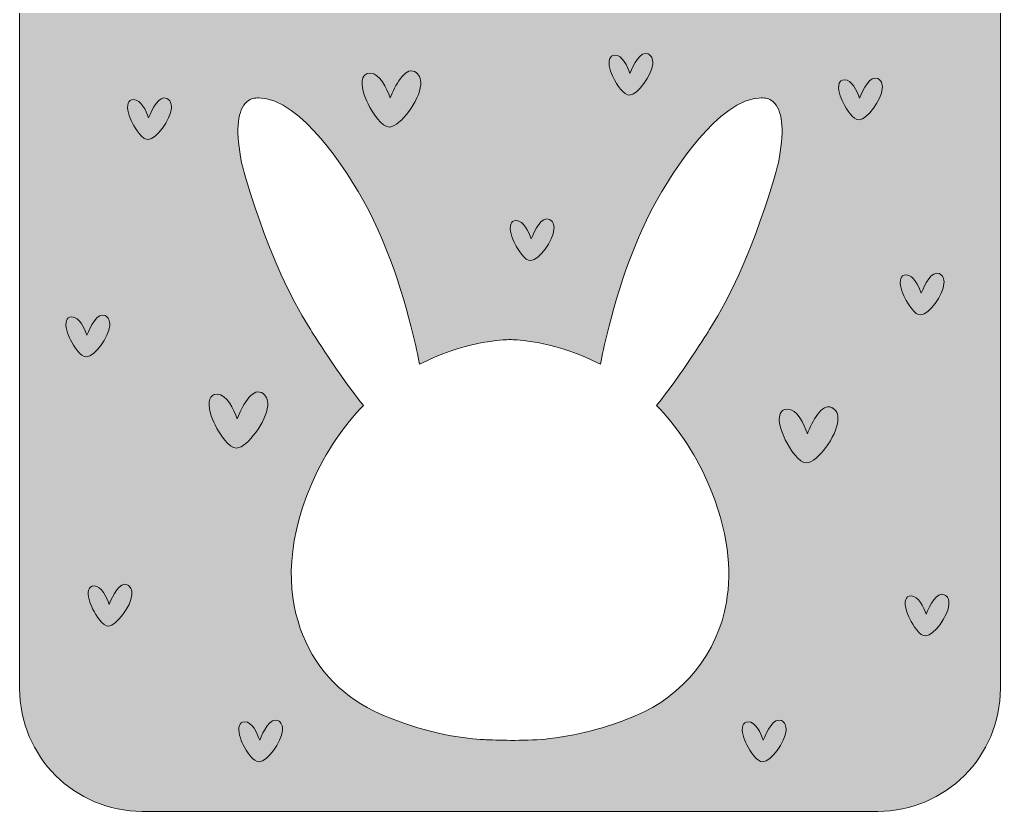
# Model space of a CAD drawing. Extents: x 239 to 770, y -929 to -68.
# Drawn here: x 239 to 770, y -929 to -500 of the extents above; entities that cross this region are included whole.
import ezdxf

# ---------------------------------------------------------------- set-up
doc = ezdxf.new("R2010")
doc.units = 0
doc.header["$MEASUREMENT"] = 0
doc.layers.add('Layer 1', color=7, linetype='Continuous', lineweight=0)

# ---------------------------------------------------------------- blocks, each defined once
blk = doc.blocks.new('Block_0')
at = {"layer": 'Layer 1', "true_color": 0xffdab2, "transparency": 33554687}
h = blk.add_hatch(color=41, dxfattribs=at)
h.dxf.hatch_style = 2
edge = h.paths.add_edge_path()
edge.add_spline(control_points=[(621.6, -815.45), (616.97, -843.1), (598.19, -866.26), (572.29, -877), (560.41, -881.93), (543.99, -887.35), (525.9, -889.29), (525.9, -889.29), (525.87, -889.29), (525.87, -889.29), (514.09, -890.67), (499.02, -890.24), (492.12, -889.94), (491.1, -889.9), (490.09, -889.85), (489.07, -889.79), (488.91, -889.78), (488.77, -889.77), (488.66, -889.76), (488.47, -889.75), (488.37, -889.75), (488.37, -889.75), (466.81, -888.31), (447.18, -881.55), (434.09, -875.89), (415.17, -867.71), (400.09, -852.53), (392.43, -833.41), (384.72, -814.18), (381.82, -786.84), (397.25, -751.33), (405, -733.51), (414.77, -719.77), (425.23, -709.18), (412.21, -693.26), (397.31, -669.24), (396.36, -667.7), (372.86, -631.39), (359.42, -578.25), (359.28, -577.72), (359.28, -577.72), (359.27, -577.64), (359.27, -577.64), (356.09, -561.63), (356.76, -550.89), (361.24, -545.72), (363.59, -543.02), (366.17, -542.82), (366.88, -542.82), (366.88, -542.82), (366.89, -542.82), (366.89, -542.82), (367.41, -542.78), (367.94, -542.75), (368.46, -542.75), (391.99, -542.75), (417.8, -586.1), (419.2, -588.47), (436.16, -614.32), (446.37, -647.29), (451.96, -670.41), (453.37, -676.25), (454.57, -681.78), (455.57, -686.83), (478.66, -674.86), (499.04, -673.68), (502.82, -673.56), (503.4, -673.52), (503.96, -673.5), (504.5, -673.5), (505.04, -673.5), (505.61, -673.52), (506.18, -673.56), (509.97, -673.68), (530.34, -674.86), (553.43, -686.83), (554.43, -681.78), (555.63, -676.25), (557.04, -670.41), (562.63, -647.29), (572.84, -614.32), (589.81, -588.47), (591.2, -586.1), (617.01, -542.75), (640.54, -542.75), (641.07, -542.75), (641.59, -542.78), (642.12, -542.82), (642.12, -542.82), (642.13, -542.82), (642.13, -542.82), (642.83, -542.82), (645.41, -543.02), (647.76, -545.72), (652.25, -550.89), (652.91, -561.63), (649.73, -577.64), (649.73, -577.64), (649.72, -577.72), (649.72, -577.72), (649.58, -578.25), (636.14, -631.39), (612.64, -667.7), (611.69, -669.24), (596.79, -693.26), (583.77, -709.18), (594.23, -719.77), (604, -733.51), (611.75, -751.33), (622.88, -776.95), (624.47, -798.31), (621.6, -815.45)], knot_values=[0, 0, 0, 0, 1, 1, 1, 2, 2, 2, 3, 3, 3, 4, 4, 4, 5, 5, 5, 6, 6, 6, 7, 7, 7, 8, 8, 8, 9, 9, 9, 10, 10, 10, 11, 11, 11, 12, 12, 12, 13, 13, 13, 14, 14, 14, 15, 15, 15, 16, 16, 16, 17, 17, 17, 18, 18, 18, 19, 19, 19, 20, 20, 20, 21, 21, 21, 22, 22, 22, 23, 23, 23, 24, 24, 24, 25, 25, 25, 26, 26, 26, 27, 27, 27, 28, 28, 28, 29, 29, 29, 30, 30, 30, 31, 31, 31, 32, 32, 32, 33, 33, 33, 34, 34, 34, 35, 35, 35, 36, 36, 36, 37, 37, 37, 37], degree=3, periodic=0)
edge = h.paths.add_edge_path()
edge.add_spline(control_points=[(504.5, -109.21), (515.68, -109.21), (524.75, -118.27), (524.75, -129.45), (524.75, -140.64), (515.68, -149.7), (504.5, -149.7), (493.32, -149.7), (484.25, -140.64), (484.25, -129.45), (484.25, -118.27), (493.32, -109.21), (504.5, -109.21)], knot_values=[0, 0, 0, 0, 1, 1, 1, 2, 2, 2, 3, 3, 3, 4, 4, 4, 4], degree=3, periodic=0)
edge = h.paths.add_edge_path()
edge.add_spline(control_points=[(737.63, -200.26), (737.63, -200.26), (538.67, -80.81), (538.67, -80.81), (517.64, -68.18), (491.36, -68.18), (470.33, -80.81), (470.33, -80.81), (271.37, -200.26), (271.37, -200.26), (251.39, -212.26), (239.16, -233.87), (239.16, -257.18), (239.16, -257.18), (239.16, -862.27), (239.16, -862.27), (239.16, -898.93), (268.88, -928.66), (305.55, -928.66), (305.55, -928.66), (703.46, -928.66), (703.46, -928.66), (740.12, -928.66), (769.84, -898.93), (769.84, -862.27), (769.84, -862.27), (769.84, -257.18), (769.84, -257.18), (769.84, -233.87), (757.62, -212.26), (737.63, -200.26)], knot_values=[0, 0, 0, 0, 1, 1, 1, 2, 2, 2, 3, 3, 3, 4, 4, 4, 5, 5, 5, 6, 6, 6, 7, 7, 7, 8, 8, 8, 9, 9, 9, 10, 10, 10, 10], degree=3, periodic=0)
at = {"layer": 'Layer 1', "true_color": 0x542400, "transparency": 33554687}
h = blk.add_hatch(color=38, dxfattribs=at)
h.dxf.hatch_style = 2
edge = h.paths.add_edge_path()
edge.add_spline(control_points=[(581.73, -524.31), (581.23, -530.54), (573.5, -541.02), (569.21, -541.3), (566.04, -541.5), (562.24, -535.52), (560.49, -531.95), (559.21, -529.34), (557.24, -524.5), (558.43, -521.53), (558.79, -520.62), (559.59, -519.55), (561.3, -519.58), (565.31, -519.67), (568.02, -525.59), (569.39, -529.56), (571.35, -524.73), (575.19, -517.08), (579.23, -518.96), (581.02, -519.79), (581.93, -521.75), (581.73, -524.31)], knot_values=[0, 0, 0, 0, 1, 1, 1, 2, 2, 2, 3, 3, 3, 4, 4, 4, 5, 5, 5, 6, 6, 6, 7, 7, 7, 7], degree=3, periodic=0)
h = blk.add_hatch(color=38, dxfattribs=at)
h.dxf.hatch_style = 2
edge = h.paths.add_edge_path()
edge.add_spline(control_points=[(456.21, -535.73), (455.54, -544.09), (445.18, -558.14), (439.41, -558.52), (435.15, -558.8), (430.06, -550.77), (427.72, -545.98), (426, -542.47), (423.36, -535.98), (424.95, -531.99), (425.43, -530.77), (426.51, -529.34), (428.8, -529.38), (434.18, -529.5), (437.82, -537.44), (439.66, -542.77), (442.29, -536.29), (447.43, -526.03), (452.85, -528.55), (455.26, -529.67), (456.48, -532.29), (456.21, -535.73)], knot_values=[0, 0, 0, 0, 1, 1, 1, 2, 2, 2, 3, 3, 3, 4, 4, 4, 5, 5, 5, 6, 6, 6, 7, 7, 7, 7], degree=3, periodic=0)
h = blk.add_hatch(color=38, dxfattribs=at)
h.dxf.hatch_style = 2
edge = h.paths.add_edge_path()
edge.add_spline(control_points=[(705.94, -537.67), (705.44, -543.9), (697.72, -554.37), (693.42, -554.65), (690.25, -554.86), (686.45, -548.88), (684.71, -545.31), (683.43, -542.69), (681.46, -537.86), (682.64, -534.88), (683, -533.97), (683.8, -532.91), (685.52, -532.94), (689.52, -533.02), (692.24, -538.95), (693.61, -542.92), (695.57, -538.08), (699.4, -530.44), (703.44, -532.32), (705.24, -533.15), (706.15, -535.1), (705.94, -537.67)], knot_values=[0, 0, 0, 0, 1, 1, 1, 2, 2, 2, 3, 3, 3, 4, 4, 4, 5, 5, 5, 6, 6, 6, 7, 7, 7, 7], degree=3, periodic=0)
h = blk.add_hatch(color=38, dxfattribs=at)
h.dxf.hatch_style = 2
edge = h.paths.add_edge_path()
edge.add_spline(control_points=[(321.28, -548.36), (320.78, -554.58), (313.06, -565.06), (308.76, -565.34), (305.59, -565.55), (301.79, -559.56), (300.04, -556), (298.76, -553.38), (296.79, -548.54), (297.98, -545.57), (298.34, -544.66), (299.14, -543.59), (300.85, -543.62), (304.86, -543.71), (307.57, -549.63), (308.95, -553.6), (310.9, -548.77), (314.74, -541.12), (318.78, -543), (320.57, -543.84), (321.48, -545.79), (321.28, -548.36)], knot_values=[0, 0, 0, 0, 1, 1, 1, 2, 2, 2, 3, 3, 3, 4, 4, 4, 5, 5, 5, 6, 6, 6, 7, 7, 7, 7], degree=3, periodic=0)
h = blk.add_hatch(color=38, dxfattribs=at)
h.dxf.hatch_style = 2
edge = h.paths.add_edge_path()
edge.add_spline(control_points=[(528.3, -613.8), (527.8, -620.03), (520.08, -630.5), (515.78, -630.78), (512.61, -630.99), (508.81, -625.01), (507.07, -621.44), (505.79, -618.83), (503.82, -613.99), (505, -611.01), (505.36, -610.11), (506.16, -609.04), (507.88, -609.07), (511.88, -609.15), (514.6, -615.08), (515.97, -619.05), (517.93, -614.21), (521.76, -606.57), (525.8, -608.45), (527.6, -609.28), (528.51, -611.23), (528.3, -613.8)], knot_values=[0, 0, 0, 0, 1, 1, 1, 2, 2, 2, 3, 3, 3, 4, 4, 4, 5, 5, 5, 6, 6, 6, 7, 7, 7, 7], degree=3, periodic=0)
h = blk.add_hatch(color=38, dxfattribs=at)
h.dxf.hatch_style = 2
edge = h.paths.add_edge_path()
edge.add_spline(control_points=[(739.33, -643.19), (738.83, -649.41), (731.11, -659.89), (726.81, -660.17), (723.64, -660.38), (719.84, -654.39), (718.1, -650.83), (716.82, -648.21), (714.85, -643.37), (716.03, -640.4), (716.39, -639.49), (717.2, -638.42), (718.91, -638.45), (722.91, -638.54), (725.63, -644.46), (727, -648.43), (728.96, -643.6), (732.79, -635.95), (736.83, -637.83), (738.63, -638.67), (739.54, -640.62), (739.33, -643.19)], knot_values=[0, 0, 0, 0, 1, 1, 1, 2, 2, 2, 3, 3, 3, 4, 4, 4, 5, 5, 5, 6, 6, 6, 7, 7, 7, 7], degree=3, periodic=0)
h = blk.add_hatch(color=38, dxfattribs=at)
h.dxf.hatch_style = 2
edge = h.paths.add_edge_path()
edge.add_spline(control_points=[(287.89, -665.89), (287.39, -672.12), (279.66, -682.59), (275.37, -682.87), (272.19, -683.08), (268.4, -677.1), (266.65, -673.53), (265.37, -670.92), (263.4, -666.08), (264.59, -663.1), (264.95, -662.2), (265.75, -661.13), (267.46, -661.16), (271.47, -661.24), (274.18, -667.17), (275.55, -671.14), (277.51, -666.3), (281.35, -658.66), (285.39, -660.54), (287.18, -661.37), (288.09, -663.32), (287.89, -665.89)], knot_values=[0, 0, 0, 0, 1, 1, 1, 2, 2, 2, 3, 3, 3, 4, 4, 4, 5, 5, 5, 6, 6, 6, 7, 7, 7, 7], degree=3, periodic=0)
h = blk.add_hatch(color=38, dxfattribs=at)
h.dxf.hatch_style = 2
edge = h.paths.add_edge_path()
edge.add_spline(control_points=[(373.4, -709.37), (372.73, -717.72), (362.37, -731.77), (356.6, -732.15), (352.35, -732.43), (347.25, -724.4), (344.91, -719.62), (343.19, -716.11), (340.55, -709.62), (342.14, -705.63), (342.62, -704.41), (343.7, -702.98), (345.99, -703.01), (351.37, -703.13), (355.01, -711.08), (356.85, -716.41), (359.48, -709.92), (364.62, -699.66), (370.04, -702.18), (372.45, -703.3), (373.68, -705.92), (373.4, -709.37)], knot_values=[0, 0, 0, 0, 1, 1, 1, 2, 2, 2, 3, 3, 3, 4, 4, 4, 5, 5, 5, 6, 6, 6, 7, 7, 7, 7], degree=3, periodic=0)
h = blk.add_hatch(color=38, dxfattribs=at)
h.dxf.hatch_style = 2
edge = h.paths.add_edge_path()
edge.add_spline(control_points=[(681.93, -717.38), (681.26, -725.73), (670.9, -739.79), (665.14, -740.16), (660.88, -740.44), (655.78, -732.42), (653.44, -727.63), (651.73, -724.12), (649.08, -717.63), (650.67, -713.64), (651.16, -712.42), (652.23, -710.99), (654.53, -711.03), (659.9, -711.14), (663.55, -719.09), (665.39, -724.42), (668.01, -717.93), (673.16, -707.68), (678.58, -710.2), (680.98, -711.32), (682.21, -713.93), (681.93, -717.38)], knot_values=[0, 0, 0, 0, 1, 1, 1, 2, 2, 2, 3, 3, 3, 4, 4, 4, 5, 5, 5, 6, 6, 6, 7, 7, 7, 7], degree=3, periodic=0)
h = blk.add_hatch(color=38, dxfattribs=at)
h.dxf.hatch_style = 2
edge = h.paths.add_edge_path()
edge.add_spline(control_points=[(299.91, -811.48), (299.41, -817.7), (291.69, -828.18), (287.39, -828.46), (284.22, -828.67), (280.42, -822.68), (278.67, -819.12), (277.39, -816.5), (275.42, -811.66), (276.61, -808.69), (276.97, -807.78), (277.77, -806.71), (279.48, -806.74), (283.49, -806.83), (286.2, -812.75), (287.58, -816.72), (289.53, -811.89), (293.37, -804.25), (297.41, -806.12), (299.2, -806.96), (300.11, -808.91), (299.91, -811.48)], knot_values=[0, 0, 0, 0, 1, 1, 1, 2, 2, 2, 3, 3, 3, 4, 4, 4, 5, 5, 5, 6, 6, 6, 7, 7, 7, 7], degree=3, periodic=0)
h = blk.add_hatch(color=38, dxfattribs=at)
h.dxf.hatch_style = 2
edge = h.paths.add_edge_path()
edge.add_spline(control_points=[(742.01, -816.82), (741.51, -823.04), (733.78, -833.52), (729.49, -833.8), (726.31, -834.01), (722.51, -828.03), (720.77, -824.46), (719.49, -821.84), (717.52, -817.01), (718.7, -814.03), (719.07, -813.12), (719.87, -812.06), (721.58, -812.08), (725.58, -812.17), (728.3, -818.1), (729.67, -822.07), (731.63, -817.23), (735.46, -809.59), (739.5, -811.47), (741.3, -812.3), (742.21, -814.25), (742.01, -816.82)], knot_values=[0, 0, 0, 0, 1, 1, 1, 2, 2, 2, 3, 3, 3, 4, 4, 4, 5, 5, 5, 6, 6, 6, 7, 7, 7, 7], degree=3, periodic=0)
h = blk.add_hatch(color=38, dxfattribs=at)
h.dxf.hatch_style = 2
edge = h.paths.add_edge_path()
edge.add_spline(control_points=[(381.38, -884.94), (380.88, -891.16), (373.16, -901.64), (368.86, -901.92), (365.69, -902.13), (361.89, -896.14), (360.15, -892.58), (358.87, -889.96), (356.9, -885.12), (358.08, -882.15), (358.44, -881.24), (359.24, -880.17), (360.96, -880.2), (364.96, -880.29), (367.68, -886.21), (369.05, -890.18), (371.01, -885.35), (374.84, -877.71), (378.88, -879.58), (380.68, -880.42), (381.59, -882.37), (381.38, -884.94)], knot_values=[0, 0, 0, 0, 1, 1, 1, 2, 2, 2, 3, 3, 3, 4, 4, 4, 5, 5, 5, 6, 6, 6, 7, 7, 7, 7], degree=3, periodic=0)
h = blk.add_hatch(color=38, dxfattribs=at)
h.dxf.hatch_style = 2
edge = h.paths.add_edge_path()
edge.add_spline(control_points=[(653.85, -884.94), (653.35, -891.16), (645.63, -901.64), (641.33, -901.92), (638.16, -902.13), (634.36, -896.14), (632.62, -892.58), (631.34, -889.96), (629.37, -885.12), (630.55, -882.15), (630.91, -881.24), (631.71, -880.17), (633.43, -880.2), (637.43, -880.29), (640.15, -886.21), (641.52, -890.18), (643.48, -885.35), (647.31, -877.71), (651.35, -879.58), (653.15, -880.42), (654.06, -882.37), (653.85, -884.94)], knot_values=[0, 0, 0, 0, 1, 1, 1, 2, 2, 2, 3, 3, 3, 4, 4, 4, 5, 5, 5, 6, 6, 6, 7, 7, 7, 7], degree=3, periodic=0)
at = {"layer": 'Layer 1'}
for points, knots in [([(737.63, -200.26), (737.63, -200.26), (538.67, -80.81), (538.67, -80.81), (517.64, -68.18), (491.36, -68.18), (470.33, -80.81), (470.33, -80.81), (271.37, -200.26), (271.37, -200.26), (251.39, -212.26), (239.16, -233.87), (239.16, -257.18), (239.16, -257.18), (239.16, -862.27), (239.16, -862.27), (239.16, -898.93), (268.88, -928.66), (305.55, -928.66), (305.55, -928.66), (703.46, -928.66), (703.46, -928.66), (740.12, -928.66), (769.84, -898.93), (769.84, -862.27), (769.84, -862.27), (769.84, -257.18), (769.84, -257.18), (769.84, -233.87), (757.62, -212.26), (737.63, -200.26)], [0, 0, 0, 0, 1, 1, 1, 2, 2, 2, 3, 3, 3, 4, 4, 4, 5, 5, 5, 6, 6, 6, 7, 7, 7, 8, 8, 8, 9, 9, 9, 10, 10, 10, 10]), ([(581.73, -524.31), (581.23, -530.54), (573.5, -541.02), (569.21, -541.3), (566.04, -541.5), (562.24, -535.52), (560.49, -531.95), (559.21, -529.34), (557.24, -524.5), (558.43, -521.53), (558.79, -520.62), (559.59, -519.55), (561.3, -519.58), (565.31, -519.67), (568.02, -525.59), (569.39, -529.56), (571.35, -524.73), (575.19, -517.08), (579.23, -518.96), (581.02, -519.79), (581.93, -521.75), (581.73, -524.31)], [0, 0, 0, 0, 1, 1, 1, 2, 2, 2, 3, 3, 3, 4, 4, 4, 5, 5, 5, 6, 6, 6, 7, 7, 7, 7]), ([(456.21, -535.73), (455.54, -544.09), (445.18, -558.14), (439.41, -558.52), (435.15, -558.8), (430.06, -550.77), (427.72, -545.98), (426, -542.47), (423.36, -535.98), (424.95, -531.99), (425.43, -530.77), (426.51, -529.34), (428.8, -529.38), (434.18, -529.5), (437.82, -537.44), (439.66, -542.77), (442.29, -536.29), (447.43, -526.03), (452.85, -528.55), (455.26, -529.67), (456.48, -532.29), (456.21, -535.73)], [0, 0, 0, 0, 1, 1, 1, 2, 2, 2, 3, 3, 3, 4, 4, 4, 5, 5, 5, 6, 6, 6, 7, 7, 7, 7]), ([(705.94, -537.67), (705.44, -543.9), (697.72, -554.37), (693.42, -554.65), (690.25, -554.86), (686.45, -548.88), (684.71, -545.31), (683.43, -542.69), (681.46, -537.86), (682.64, -534.88), (683, -533.97), (683.8, -532.91), (685.52, -532.94), (689.52, -533.02), (692.24, -538.95), (693.61, -542.92), (695.57, -538.08), (699.4, -530.44), (703.44, -532.32), (705.24, -533.15), (706.15, -535.1), (705.94, -537.67)], [0, 0, 0, 0, 1, 1, 1, 2, 2, 2, 3, 3, 3, 4, 4, 4, 5, 5, 5, 6, 6, 6, 7, 7, 7, 7]), ([(321.28, -548.36), (320.78, -554.58), (313.06, -565.06), (308.76, -565.34), (305.59, -565.55), (301.79, -559.56), (300.04, -556), (298.76, -553.38), (296.79, -548.54), (297.98, -545.57), (298.34, -544.66), (299.14, -543.59), (300.85, -543.62), (304.86, -543.71), (307.57, -549.63), (308.95, -553.6), (310.9, -548.77), (314.74, -541.12), (318.78, -543), (320.57, -543.84), (321.48, -545.79), (321.28, -548.36)], [0, 0, 0, 0, 1, 1, 1, 2, 2, 2, 3, 3, 3, 4, 4, 4, 5, 5, 5, 6, 6, 6, 7, 7, 7, 7]), ([(621.6, -815.45), (616.97, -843.1), (598.19, -866.26), (572.29, -877), (560.41, -881.93), (543.99, -887.35), (525.9, -889.29), (525.9, -889.29), (525.87, -889.29), (525.87, -889.29), (514.09, -890.67), (499.02, -890.24), (492.12, -889.94), (491.1, -889.9), (490.09, -889.85), (489.07, -889.79), (488.91, -889.78), (488.77, -889.77), (488.66, -889.76), (488.47, -889.75), (488.37, -889.75), (488.37, -889.75), (466.81, -888.31), (447.18, -881.55), (434.09, -875.89), (415.17, -867.71), (400.09, -852.53), (392.43, -833.41), (384.72, -814.18), (381.82, -786.84), (397.25, -751.33), (405, -733.51), (414.77, -719.77), (425.23, -709.18), (412.21, -693.26), (397.31, -669.24), (396.36, -667.7), (372.86, -631.39), (359.42, -578.25), (359.28, -577.72), (359.28, -577.72), (359.27, -577.64), (359.27, -577.64), (356.09, -561.63), (356.76, -550.89), (361.24, -545.72), (363.59, -543.02), (366.17, -542.82), (366.88, -542.82), (366.88, -542.82), (366.89, -542.82), (366.89, -542.82), (367.41, -542.78), (367.94, -542.75), (368.46, -542.75), (391.99, -542.75), (417.8, -586.1), (419.2, -588.47), (436.16, -614.32), (446.37, -647.29), (451.96, -670.41), (453.37, -676.25), (454.57, -681.78), (455.57, -686.83), (478.66, -674.86), (499.04, -673.68), (502.82, -673.56), (503.4, -673.52), (503.96, -673.5), (504.5, -673.5), (505.04, -673.5), (505.61, -673.52), (506.18, -673.56), (509.97, -673.68), (530.34, -674.86), (553.43, -686.83), (554.43, -681.78), (555.63, -676.25), (557.04, -670.41), (562.63, -647.29), (572.84, -614.32), (589.81, -588.47), (591.2, -586.1), (617.01, -542.75), (640.54, -542.75), (641.07, -542.75), (641.59, -542.78), (642.12, -542.82), (642.12, -542.82), (642.13, -542.82), (642.13, -542.82), (642.83, -542.82), (645.41, -543.02), (647.76, -545.72), (652.25, -550.89), (652.91, -561.63), (649.73, -577.64), (649.73, -577.64), (649.72, -577.72), (649.72, -577.72), (649.58, -578.25), (636.14, -631.39), (612.64, -667.7), (611.69, -669.24), (596.79, -693.26), (583.77, -709.18), (594.23, -719.77), (604, -733.51), (611.75, -751.33), (622.88, -776.95), (624.47, -798.31), (621.6, -815.45)], [0, 0, 0, 0, 1, 1, 1, 2, 2, 2, 3, 3, 3, 4, 4, 4, 5, 5, 5, 6, 6, 6, 7, 7, 7, 8, 8, 8, 9, 9, 9, 10, 10, 10, 11, 11, 11, 12, 12, 12, 13, 13, 13, 14, 14, 14, 15, 15, 15, 16, 16, 16, 17, 17, 17, 18, 18, 18, 19, 19, 19, 20, 20, 20, 21, 21, 21, 22, 22, 22, 23, 23, 23, 24, 24, 24, 25, 25, 25, 26, 26, 26, 27, 27, 27, 28, 28, 28, 29, 29, 29, 30, 30, 30, 31, 31, 31, 32, 32, 32, 33, 33, 33, 34, 34, 34, 35, 35, 35, 36, 36, 36, 37, 37, 37, 37]), ([(528.3, -613.8), (527.8, -620.03), (520.08, -630.5), (515.78, -630.78), (512.61, -630.99), (508.81, -625.01), (507.07, -621.44), (505.79, -618.83), (503.82, -613.99), (505, -611.01), (505.36, -610.11), (506.16, -609.04), (507.88, -609.07), (511.88, -609.15), (514.6, -615.08), (515.97, -619.05), (517.93, -614.21), (521.76, -606.57), (525.8, -608.45), (527.6, -609.28), (528.51, -611.23), (528.3, -613.8)], [0, 0, 0, 0, 1, 1, 1, 2, 2, 2, 3, 3, 3, 4, 4, 4, 5, 5, 5, 6, 6, 6, 7, 7, 7, 7]), ([(739.33, -643.19), (738.83, -649.41), (731.11, -659.89), (726.81, -660.17), (723.64, -660.38), (719.84, -654.39), (718.1, -650.83), (716.82, -648.21), (714.85, -643.37), (716.03, -640.4), (716.39, -639.49), (717.2, -638.42), (718.91, -638.45), (722.91, -638.54), (725.63, -644.46), (727, -648.43), (728.96, -643.6), (732.79, -635.95), (736.83, -637.83), (738.63, -638.67), (739.54, -640.62), (739.33, -643.19)], [0, 0, 0, 0, 1, 1, 1, 2, 2, 2, 3, 3, 3, 4, 4, 4, 5, 5, 5, 6, 6, 6, 7, 7, 7, 7]), ([(287.89, -665.89), (287.39, -672.12), (279.66, -682.59), (275.37, -682.87), (272.19, -683.08), (268.4, -677.1), (266.65, -673.53), (265.37, -670.92), (263.4, -666.08), (264.59, -663.1), (264.95, -662.2), (265.75, -661.13), (267.46, -661.16), (271.47, -661.24), (274.18, -667.17), (275.55, -671.14), (277.51, -666.3), (281.35, -658.66), (285.39, -660.54), (287.18, -661.37), (288.09, -663.32), (287.89, -665.89)], [0, 0, 0, 0, 1, 1, 1, 2, 2, 2, 3, 3, 3, 4, 4, 4, 5, 5, 5, 6, 6, 6, 7, 7, 7, 7]), ([(373.4, -709.37), (372.73, -717.72), (362.37, -731.77), (356.6, -732.15), (352.35, -732.43), (347.25, -724.4), (344.91, -719.62), (343.19, -716.11), (340.55, -709.62), (342.14, -705.63), (342.62, -704.41), (343.7, -702.98), (345.99, -703.01), (351.37, -703.13), (355.01, -711.08), (356.85, -716.41), (359.48, -709.92), (364.62, -699.66), (370.04, -702.18), (372.45, -703.3), (373.68, -705.92), (373.4, -709.37)], [0, 0, 0, 0, 1, 1, 1, 2, 2, 2, 3, 3, 3, 4, 4, 4, 5, 5, 5, 6, 6, 6, 7, 7, 7, 7]), ([(681.93, -717.38), (681.26, -725.73), (670.9, -739.79), (665.14, -740.16), (660.88, -740.44), (655.78, -732.42), (653.44, -727.63), (651.73, -724.12), (649.08, -717.63), (650.67, -713.64), (651.16, -712.42), (652.23, -710.99), (654.53, -711.03), (659.9, -711.14), (663.55, -719.09), (665.39, -724.42), (668.01, -717.93), (673.16, -707.68), (678.58, -710.2), (680.98, -711.32), (682.21, -713.93), (681.93, -717.38)], [0, 0, 0, 0, 1, 1, 1, 2, 2, 2, 3, 3, 3, 4, 4, 4, 5, 5, 5, 6, 6, 6, 7, 7, 7, 7]), ([(299.91, -811.48), (299.41, -817.7), (291.69, -828.18), (287.39, -828.46), (284.22, -828.67), (280.42, -822.68), (278.67, -819.12), (277.39, -816.5), (275.42, -811.66), (276.61, -808.69), (276.97, -807.78), (277.77, -806.71), (279.48, -806.74), (283.49, -806.83), (286.2, -812.75), (287.58, -816.72), (289.53, -811.89), (293.37, -804.25), (297.41, -806.12), (299.2, -806.96), (300.11, -808.91), (299.91, -811.48)], [0, 0, 0, 0, 1, 1, 1, 2, 2, 2, 3, 3, 3, 4, 4, 4, 5, 5, 5, 6, 6, 6, 7, 7, 7, 7]), ([(742.01, -816.82), (741.51, -823.04), (733.78, -833.52), (729.49, -833.8), (726.31, -834.01), (722.51, -828.03), (720.77, -824.46), (719.49, -821.84), (717.52, -817.01), (718.7, -814.03), (719.07, -813.12), (719.87, -812.06), (721.58, -812.08), (725.58, -812.17), (728.3, -818.1), (729.67, -822.07), (731.63, -817.23), (735.46, -809.59), (739.5, -811.47), (741.3, -812.3), (742.21, -814.25), (742.01, -816.82)], [0, 0, 0, 0, 1, 1, 1, 2, 2, 2, 3, 3, 3, 4, 4, 4, 5, 5, 5, 6, 6, 6, 7, 7, 7, 7]), ([(381.38, -884.94), (380.88, -891.16), (373.16, -901.64), (368.86, -901.92), (365.69, -902.13), (361.89, -896.14), (360.15, -892.58), (358.87, -889.96), (356.9, -885.12), (358.08, -882.15), (358.44, -881.24), (359.24, -880.17), (360.96, -880.2), (364.96, -880.29), (367.68, -886.21), (369.05, -890.18), (371.01, -885.35), (374.84, -877.71), (378.88, -879.58), (380.68, -880.42), (381.59, -882.37), (381.38, -884.94)], [0, 0, 0, 0, 1, 1, 1, 2, 2, 2, 3, 3, 3, 4, 4, 4, 5, 5, 5, 6, 6, 6, 7, 7, 7, 7]), ([(653.85, -884.94), (653.35, -891.16), (645.63, -901.64), (641.33, -901.92), (638.16, -902.13), (634.36, -896.14), (632.62, -892.58), (631.34, -889.96), (629.37, -885.12), (630.55, -882.15), (630.91, -881.24), (631.71, -880.17), (633.43, -880.2), (637.43, -880.29), (640.15, -886.21), (641.52, -890.18), (643.48, -885.35), (647.31, -877.71), (651.35, -879.58), (653.15, -880.42), (654.06, -882.37), (653.85, -884.94)], [0, 0, 0, 0, 1, 1, 1, 2, 2, 2, 3, 3, 3, 4, 4, 4, 5, 5, 5, 6, 6, 6, 7, 7, 7, 7])]:
    blk.add_open_spline(points, degree=3, knots=knots, dxfattribs=at)

msp = doc.modelspace()

# ---------------------------------------------------------------- block references
at = {"layer": 'Layer 1'}
msp.add_blockref('Block_0', (0, 0), dxfattribs=at)

doc.saveas('drawing.dxf')
